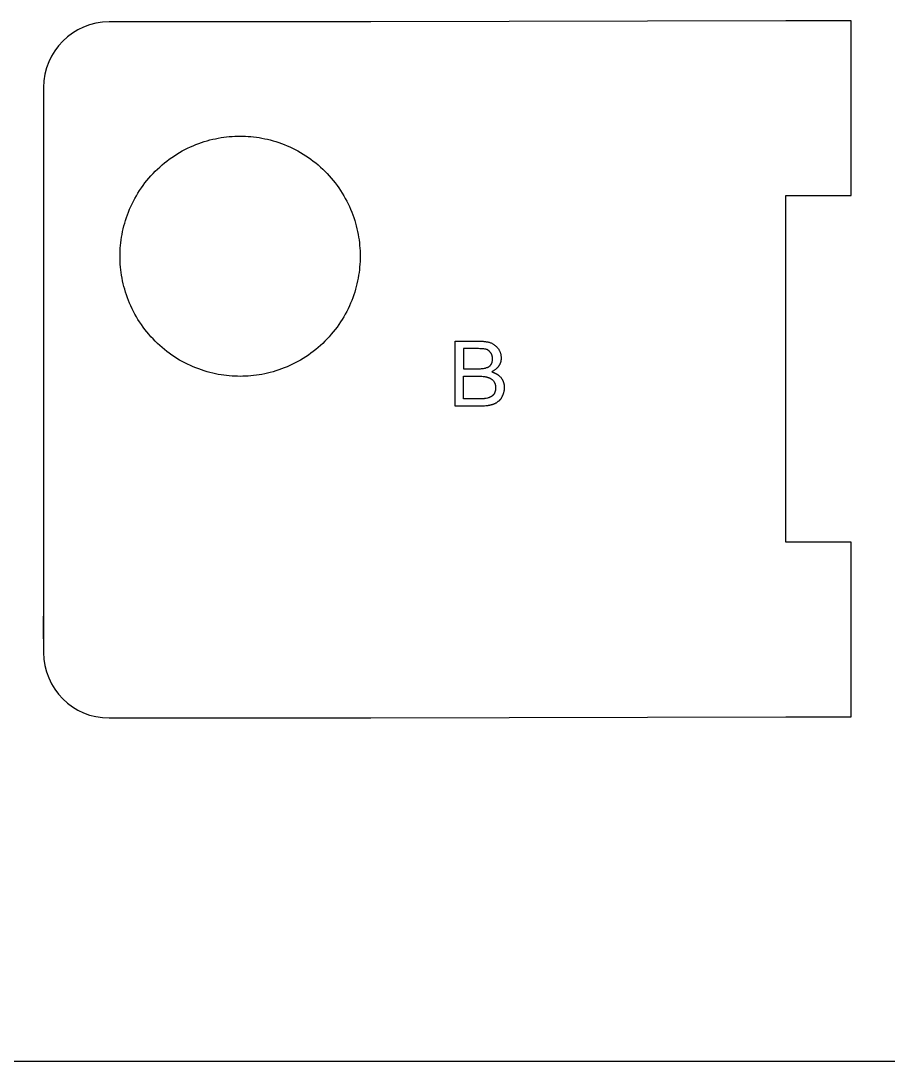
# Model space of a CAD drawing. Extents: x -681 to -116, y -32 to 76.
# Drawn here: x -579.45 to -539.71, y -31.62 to 16.02 of the extents above; entities that cross this region are included whole.
import ezdxf

# ---------------------------------------------------------------- set-up
doc = ezdxf.new("R2010")
doc.units = 0
doc.layers.add('DEFAULT', color=7, linetype='CONTINUOUS')

msp = doc.modelspace()

# ---------------------------------------------------------------- linework, layer by layer
at = {"layer": 'DEFAULT'}
for p, q in [((-563.406, 15.968), (-575.404, 15.968)), ((-544.404, 16.019), (-563.406, 15.968)), ((-541.404, 16.019), (-544.404, 16.019)), ((-541.404, 8.019), (-541.404, 16.019)), ((-578.404, 12.968), (-578.404, -12.278)), ((-571.173, 10.447), (-571.045, 10.489)), ((-571.045, 10.489), (-570.917, 10.527)), ((-570.917, 10.527), (-570.789, 10.562)), ((-570.789, 10.562), (-570.66, 10.594)), ((-570.66, 10.594), (-570.532, 10.622)), ((-570.532, 10.622), (-570.404, 10.648)), ((-570.404, 10.648), (-570.277, 10.67)), ((-570.277, 10.67), (-570.15, 10.689)), ((-570.15, 10.689), (-570.024, 10.704)), ((-570.024, 10.704), (-569.898, 10.717)), ((-569.898, 10.717), (-569.773, 10.727)), ((-569.773, 10.727), (-569.649, 10.734)), ((-569.649, 10.734), (-569.526, 10.738)), ((-569.526, 10.738), (-569.404, 10.74)), ((-569.404, 10.74), (-569.282, 10.738)), ((-569.282, 10.738), (-569.158, 10.734)), ((-569.158, 10.734), (-569.034, 10.727)), ((-569.034, 10.727), (-568.909, 10.717)), ((-568.909, 10.717), (-568.784, 10.704)), ((-568.784, 10.704), (-568.657, 10.689)), ((-568.657, 10.689), (-568.53, 10.67)), ((-568.53, 10.67), (-568.403, 10.648)), ((-568.403, 10.648), (-568.275, 10.622)), ((-568.275, 10.622), (-568.147, 10.594)), ((-568.147, 10.594), (-568.019, 10.562)), ((-568.019, 10.562), (-567.89, 10.527)), ((-567.89, 10.527), (-567.762, 10.489)), ((-567.762, 10.489), (-567.634, 10.447)), ((-572.174, 9.991), (-572.053, 10.06)), ((-572.053, 10.06), (-571.93, 10.125)), ((-571.93, 10.125), (-571.806, 10.187)), ((-571.806, 10.187), (-571.681, 10.246)), ((-571.681, 10.246), (-571.555, 10.301)), ((-571.555, 10.301), (-571.428, 10.353)), ((-571.428, 10.353), (-571.301, 10.402)), ((-571.301, 10.402), (-571.173, 10.447)), ((-567.634, 10.447), (-567.506, 10.402)), ((-567.506, 10.402), (-567.379, 10.353)), ((-567.379, 10.353), (-567.252, 10.301)), ((-567.252, 10.301), (-567.127, 10.246)), ((-567.127, 10.246), (-567.002, 10.187)), ((-567.002, 10.187), (-566.877, 10.125)), ((-566.877, 10.125), (-566.755, 10.06)), ((-566.755, 10.06), (-566.633, 9.991)), ((-572.87, 9.509), (-572.759, 9.597)), ((-572.759, 9.597), (-572.646, 9.682)), ((-572.646, 9.682), (-572.53, 9.764)), ((-572.53, 9.764), (-572.413, 9.843)), ((-572.413, 9.843), (-572.295, 9.918)), ((-572.295, 9.918), (-572.174, 9.991)), ((-566.633, 9.991), (-566.513, 9.918)), ((-566.513, 9.918), (-566.394, 9.843)), ((-566.394, 9.843), (-566.277, 9.764)), ((-566.277, 9.764), (-566.162, 9.682)), ((-566.162, 9.682), (-566.048, 9.597)), ((-566.048, 9.597), (-565.937, 9.509)), ((-573.392, 9.027), (-573.293, 9.129)), ((-573.293, 9.129), (-573.191, 9.228)), ((-573.191, 9.228), (-573.086, 9.325)), ((-573.086, 9.325), (-572.979, 9.419)), ((-572.979, 9.419), (-572.87, 9.509)), ((-565.937, 9.509), (-565.828, 9.419)), ((-565.828, 9.419), (-565.721, 9.325)), ((-565.721, 9.325), (-565.616, 9.228)), ((-565.616, 9.228), (-565.514, 9.129)), ((-565.514, 9.129), (-565.415, 9.027)), ((-573.847, 8.482), (-573.762, 8.595)), ((-573.762, 8.595), (-573.674, 8.706)), ((-573.674, 8.706), (-573.583, 8.815)), ((-573.583, 8.815), (-573.489, 8.922)), ((-573.489, 8.922), (-573.392, 9.027)), ((-565.415, 9.027), (-565.318, 8.922)), ((-565.318, 8.922), (-565.225, 8.815)), ((-565.225, 8.815), (-565.134, 8.706)), ((-565.134, 8.706), (-565.046, 8.595)), ((-565.046, 8.595), (-564.961, 8.482)), ((-574.155, 8.01), (-574.083, 8.13)), ((-574.083, 8.13), (-574.007, 8.249)), ((-574.007, 8.249), (-573.928, 8.366)), ((-573.928, 8.366), (-573.847, 8.482)), ((-564.961, 8.482), (-564.879, 8.366)), ((-564.879, 8.366), (-564.8, 8.249)), ((-564.8, 8.249), (-564.725, 8.13)), ((-564.725, 8.13), (-564.652, 8.01)), ((-574.41, 7.517), (-574.351, 7.642)), ((-574.351, 7.642), (-574.289, 7.766)), ((-574.289, 7.766), (-574.224, 7.889)), ((-574.224, 7.889), (-574.155, 8.01)), ((-564.652, 8.01), (-564.584, 7.889)), ((-564.584, 7.889), (-564.518, 7.766)), ((-564.518, 7.766), (-564.456, 7.642)), ((-564.456, 7.642), (-564.397, 7.517)), ((-544.404, -7.85), (-544.404, 8.019)), ((-544.404, 8.019), (-541.404, 8.019)), ((-574.566, 7.137), (-574.517, 7.264)), ((-574.517, 7.264), (-574.465, 7.391)), ((-574.465, 7.391), (-574.41, 7.517)), ((-564.397, 7.517), (-564.342, 7.391)), ((-564.342, 7.391), (-564.29, 7.264)), ((-564.29, 7.264), (-564.241, 7.137)), ((-574.726, 6.625), (-574.691, 6.753)), ((-574.691, 6.753), (-574.653, 6.881)), ((-574.653, 6.881), (-574.611, 7.009)), ((-574.611, 7.009), (-574.566, 7.137)), ((-564.241, 7.137), (-564.196, 7.009)), ((-564.196, 7.009), (-564.154, 6.881)), ((-564.154, 6.881), (-564.116, 6.753)), ((-564.116, 6.753), (-564.081, 6.625)), ((-574.834, 6.113), (-574.812, 6.24)), ((-574.812, 6.24), (-574.787, 6.368)), ((-574.787, 6.368), (-574.758, 6.496)), ((-574.758, 6.496), (-574.726, 6.625)), ((-564.081, 6.625), (-564.049, 6.496)), ((-564.049, 6.496), (-564.021, 6.368)), ((-564.021, 6.368), (-563.995, 6.24)), ((-563.995, 6.24), (-563.973, 6.113)), ((-574.891, 5.609), (-574.881, 5.734)), ((-574.881, 5.734), (-574.869, 5.859)), ((-574.869, 5.859), (-574.853, 5.986)), ((-574.853, 5.986), (-574.834, 6.113)), ((-563.973, 6.113), (-563.954, 5.986)), ((-563.954, 5.986), (-563.939, 5.859)), ((-563.939, 5.859), (-563.926, 5.734)), ((-563.926, 5.734), (-563.916, 5.609)), ((-574.904, 5.24), (-574.902, 5.362)), ((-574.902, 5.362), (-574.898, 5.485)), ((-574.898, 5.485), (-574.891, 5.609)), ((-563.916, 5.609), (-563.909, 5.485)), ((-563.909, 5.485), (-563.905, 5.362)), ((-563.905, 5.362), (-563.904, 5.24)), ((-574.902, 5.117), (-574.904, 5.24)), ((-574.898, 4.994), (-574.902, 5.117)), ((-574.891, 4.87), (-574.898, 4.994)), ((-574.881, 4.745), (-574.891, 4.87)), ((-563.916, 4.87), (-563.926, 4.745)), ((-563.909, 4.994), (-563.916, 4.87)), ((-563.905, 5.117), (-563.909, 4.994)), ((-563.904, 5.24), (-563.905, 5.117)), ((-574.869, 4.62), (-574.881, 4.745)), ((-574.853, 4.493), (-574.869, 4.62)), ((-574.834, 4.366), (-574.853, 4.493)), ((-574.812, 4.239), (-574.834, 4.366)), ((-563.973, 4.366), (-563.995, 4.239)), ((-563.954, 4.493), (-563.973, 4.366)), ((-563.939, 4.62), (-563.954, 4.493)), ((-563.926, 4.745), (-563.939, 4.62)), ((-574.787, 4.111), (-574.812, 4.239)), ((-574.758, 3.983), (-574.787, 4.111)), ((-574.726, 3.854), (-574.758, 3.983)), ((-574.691, 3.726), (-574.726, 3.854)), ((-564.081, 3.854), (-564.116, 3.726)), ((-564.049, 3.983), (-564.081, 3.854)), ((-564.021, 4.111), (-564.049, 3.983)), ((-563.995, 4.239), (-564.021, 4.111)), ((-574.653, 3.598), (-574.691, 3.726)), ((-574.611, 3.47), (-574.653, 3.598)), ((-574.566, 3.342), (-574.611, 3.47)), ((-574.517, 3.215), (-574.566, 3.342)), ((-564.241, 3.342), (-564.29, 3.215)), ((-564.196, 3.47), (-564.241, 3.342)), ((-564.154, 3.598), (-564.196, 3.47)), ((-564.116, 3.726), (-564.154, 3.598)), ((-574.465, 3.088), (-574.517, 3.215)), ((-574.41, 2.963), (-574.465, 3.088)), ((-574.351, 2.837), (-574.41, 2.963)), ((-564.397, 2.963), (-564.456, 2.837)), ((-564.342, 3.088), (-564.397, 2.963)), ((-564.29, 3.215), (-564.342, 3.088)), ((-574.289, 2.713), (-574.351, 2.837)), ((-574.224, 2.591), (-574.289, 2.713)), ((-574.155, 2.469), (-574.224, 2.591)), ((-574.083, 2.349), (-574.155, 2.469)), ((-564.652, 2.469), (-564.725, 2.349)), ((-564.584, 2.591), (-564.652, 2.469)), ((-564.518, 2.713), (-564.584, 2.591)), ((-564.456, 2.837), (-564.518, 2.713)), ((-574.007, 2.23), (-574.083, 2.349)), ((-573.928, 2.113), (-574.007, 2.23)), ((-573.847, 1.998), (-573.928, 2.113)), ((-573.762, 1.884), (-573.847, 1.998)), ((-564.961, 1.998), (-565.046, 1.884)), ((-564.879, 2.113), (-564.961, 1.998)), ((-564.8, 2.23), (-564.879, 2.113)), ((-564.725, 2.349), (-564.8, 2.23)), ((-573.674, 1.773), (-573.762, 1.884)), ((-573.583, 1.664), (-573.674, 1.773)), ((-573.489, 1.557), (-573.583, 1.664)), ((-573.392, 1.452), (-573.489, 1.557)), ((-573.293, 1.35), (-573.392, 1.452)), ((-565.415, 1.452), (-565.514, 1.35)), ((-565.318, 1.557), (-565.415, 1.452)), ((-565.225, 1.664), (-565.318, 1.557)), ((-565.134, 1.773), (-565.225, 1.664)), ((-565.046, 1.884), (-565.134, 1.773)), ((-573.191, 1.251), (-573.293, 1.35)), ((-573.086, 1.154), (-573.191, 1.251)), ((-572.979, 1.061), (-573.086, 1.154)), ((-572.87, 0.97), (-572.979, 1.061)), ((-572.759, 0.882), (-572.87, 0.97)), ((-565.937, 0.97), (-566.048, 0.882)), ((-565.828, 1.061), (-565.937, 0.97)), ((-565.721, 1.154), (-565.828, 1.061)), ((-565.616, 1.251), (-565.721, 1.154)), ((-565.514, 1.35), (-565.616, 1.251)), ((-572.646, 0.797), (-572.759, 0.882)), ((-572.53, 0.715), (-572.646, 0.797)), ((-572.413, 0.636), (-572.53, 0.715)), ((-572.295, 0.561), (-572.413, 0.636)), ((-572.174, 0.488), (-572.295, 0.561)), ((-572.053, 0.42), (-572.174, 0.488)), ((-566.633, 0.488), (-566.755, 0.42)), ((-566.513, 0.561), (-566.633, 0.488)), ((-566.394, 0.636), (-566.513, 0.561)), ((-566.277, 0.715), (-566.394, 0.636)), ((-566.162, 0.797), (-566.277, 0.715)), ((-566.048, 0.882), (-566.162, 0.797)), ((-571.93, 0.354), (-572.053, 0.42)), ((-571.806, 0.292), (-571.93, 0.354)), ((-571.681, 0.233), (-571.806, 0.292)), ((-571.555, 0.178), (-571.681, 0.233)), ((-571.428, 0.126), (-571.555, 0.178)), ((-571.301, 0.077), (-571.428, 0.126)), ((-571.173, 0.032), (-571.301, 0.077)), ((-571.045, -0.01), (-571.173, 0.032)), ((-567.634, 0.032), (-567.762, -0.01)), ((-567.506, 0.077), (-567.634, 0.032)), ((-567.379, 0.126), (-567.506, 0.077)), ((-567.252, 0.178), (-567.379, 0.126)), ((-567.127, 0.233), (-567.252, 0.178)), ((-567.002, 0.292), (-567.127, 0.233)), ((-566.877, 0.354), (-567.002, 0.292)), ((-566.755, 0.42), (-566.877, 0.354)), ((-570.917, -0.048), (-571.045, -0.01)), ((-570.789, -0.083), (-570.917, -0.048)), ((-570.66, -0.115), (-570.789, -0.083)), ((-570.532, -0.143), (-570.66, -0.115)), ((-570.404, -0.169), (-570.532, -0.143)), ((-570.277, -0.191), (-570.404, -0.169)), ((-570.15, -0.21), (-570.277, -0.191)), ((-570.024, -0.225), (-570.15, -0.21)), ((-569.898, -0.238), (-570.024, -0.225)), ((-569.773, -0.248), (-569.898, -0.238)), ((-569.649, -0.255), (-569.773, -0.248)), ((-569.526, -0.259), (-569.649, -0.255)), ((-569.404, -0.26), (-569.526, -0.259)), ((-569.282, -0.259), (-569.404, -0.26)), ((-569.158, -0.255), (-569.282, -0.259)), ((-569.034, -0.248), (-569.158, -0.255)), ((-568.909, -0.238), (-569.034, -0.248)), ((-568.784, -0.225), (-568.909, -0.238)), ((-568.657, -0.21), (-568.784, -0.225)), ((-568.53, -0.191), (-568.657, -0.21)), ((-568.403, -0.169), (-568.53, -0.191)), ((-568.275, -0.143), (-568.403, -0.169)), ((-568.147, -0.115), (-568.275, -0.143)), ((-568.019, -0.083), (-568.147, -0.115)), ((-567.89, -0.048), (-568.019, -0.083)), ((-567.762, -0.01), (-567.89, -0.048)), ((-541.404, -7.85), (-544.404, -7.85)), ((-541.404, -15.85), (-541.404, -7.85)), ((-578.404, -12.278), (-578.404, -11.238)), ((-578.404, -11.238), (-578.404, -12.901)), ((-575.404, -15.901), (-563.406, -15.901)), ((-563.406, -15.901), (-544.404, -15.85)), ((-544.404, -15.85), (-541.404, -15.85)), ((-681.133, -31.616), (-116.133, -31.616))]:
    msp.add_line(p, q, dxfattribs=at)
at = {"layer": 'DEFAULT', "color": 3}
for p, q in [((-559.557, 1.353), (-558.437, 1.353)), ((-559.557, -1.629), (-559.557, 1.353)), ((-558.563, 1.01), (-559.16, 1.01)), ((-559.16, 1.01), (-559.16, 0.088)), ((-558.485, 1.009), (-558.563, 1.01)), ((-558.414, 1.007), (-558.485, 1.009)), ((-558.437, 1.353), (-558.393, 1.353)), ((-558.349, 1.003), (-558.414, 1.007)), ((-558.393, 1.353), (-558.351, 1.351)), ((-558.351, 1.351), (-558.31, 1.349)), ((-558.29, 0.998), (-558.349, 1.003)), ((-558.31, 1.349), (-558.271, 1.347)), ((-558.237, 0.993), (-558.29, 0.998)), ((-558.271, 1.347), (-558.232, 1.343)), ((-558.19, 0.987), (-558.237, 0.993)), ((-558.232, 1.343), (-558.194, 1.339)), ((-558.194, 1.339), (-558.158, 1.334)), ((-558.148, 0.98), (-558.19, 0.987)), ((-558.158, 1.334), (-558.123, 1.328)), ((-558.112, 0.974), (-558.148, 0.98)), ((-558.123, 1.328), (-558.089, 1.322)), ((-558.103, 0.97), (-558.112, 0.974)), ((-558.095, 0.967), (-558.103, 0.97)), ((-558.087, 0.963), (-558.095, 0.967)), ((-558.089, 1.322), (-558.055, 1.315)), ((-558.079, 0.959), (-558.087, 0.963)), ((-558.072, 0.955), (-558.079, 0.959)), ((-558.064, 0.951), (-558.072, 0.955)), ((-558.055, 1.315), (-558.023, 1.308)), ((-558.023, 1.308), (-557.992, 1.3)), ((-557.992, 1.3), (-557.962, 1.291)), ((-557.962, 1.291), (-557.933, 1.282)), ((-557.933, 1.282), (-557.904, 1.273)), ((-557.904, 1.273), (-557.877, 1.263)), ((-557.877, 1.263), (-557.853, 1.249)), ((-557.853, 1.249), (-557.83, 1.235)), ((-557.83, 1.235), (-557.807, 1.22)), ((-557.807, 1.22), (-557.785, 1.205)), ((-557.785, 1.205), (-557.763, 1.189)), ((-557.763, 1.189), (-557.742, 1.173)), ((-557.742, 1.173), (-557.721, 1.156)), ((-557.721, 1.156), (-557.7, 1.139)), ((-557.7, 1.139), (-557.68, 1.12)), ((-557.68, 1.12), (-557.661, 1.102)), ((-557.661, 1.102), (-557.641, 1.082)), ((-557.641, 1.082), (-557.623, 1.062)), ((-557.623, 1.062), (-557.604, 1.041)), ((-557.604, 1.041), (-557.586, 1.019)), ((-557.586, 1.019), (-557.568, 0.997)), ((-557.568, 0.997), (-557.551, 0.974)), ((-557.551, 0.974), (-557.538, 0.95)), ((-558.057, 0.947), (-558.064, 0.951)), ((-558.05, 0.943), (-558.057, 0.947)), ((-558.043, 0.939), (-558.05, 0.943)), ((-558.036, 0.934), (-558.043, 0.939)), ((-558.03, 0.93), (-558.036, 0.934)), ((-558.023, 0.925), (-558.03, 0.93)), ((-558.017, 0.921), (-558.023, 0.925)), ((-558.011, 0.916), (-558.017, 0.921)), ((-558.005, 0.911), (-558.011, 0.916)), ((-557.999, 0.906), (-558.005, 0.911)), ((-557.993, 0.901), (-557.999, 0.906)), ((-557.987, 0.895), (-557.993, 0.901)), ((-557.976, 0.885), (-557.987, 0.895)), ((-557.965, 0.873), (-557.976, 0.885)), ((-557.954, 0.862), (-557.965, 0.873)), ((-557.944, 0.85), (-557.954, 0.862)), ((-557.933, 0.837), (-557.944, 0.85)), ((-557.923, 0.824), (-557.933, 0.837)), ((-557.913, 0.811), (-557.923, 0.824)), ((-557.908, 0.804), (-557.913, 0.811)), ((-557.903, 0.797), (-557.908, 0.804)), ((-557.898, 0.79), (-557.903, 0.797)), ((-557.894, 0.783), (-557.898, 0.79)), ((-557.89, 0.776), (-557.894, 0.783)), ((-557.886, 0.768), (-557.89, 0.776)), ((-557.882, 0.761), (-557.886, 0.768)), ((-557.879, 0.753), (-557.882, 0.761)), ((-557.875, 0.746), (-557.879, 0.753)), ((-557.872, 0.738), (-557.875, 0.746)), ((-557.869, 0.73), (-557.872, 0.738)), ((-557.866, 0.722), (-557.869, 0.73)), ((-557.863, 0.714), (-557.866, 0.722)), ((-557.861, 0.706), (-557.863, 0.714)), ((-557.859, 0.697), (-557.861, 0.706)), ((-557.856, 0.689), (-557.859, 0.697)), ((-557.854, 0.68), (-557.856, 0.689)), ((-557.852, 0.672), (-557.854, 0.68)), ((-557.851, 0.663), (-557.852, 0.672)), ((-557.849, 0.654), (-557.851, 0.663)), ((-557.846, 0.636), (-557.849, 0.654)), ((-557.844, 0.618), (-557.846, 0.636)), ((-557.843, 0.599), (-557.844, 0.618)), ((-557.844, 0.462), (-557.843, 0.481)), ((-557.841, 0.58), (-557.843, 0.599)), ((-557.843, 0.481), (-557.841, 0.5)), ((-557.841, 0.56), (-557.841, 0.58)), ((-557.841, 0.54), (-557.841, 0.56)), ((-557.841, 0.52), (-557.841, 0.54)), ((-557.841, 0.5), (-557.841, 0.52)), ((-557.538, 0.95), (-557.526, 0.926)), ((-557.526, 0.926), (-557.514, 0.902)), ((-557.514, 0.902), (-557.504, 0.878)), ((-557.504, 0.878), (-557.494, 0.854)), ((-557.494, 0.854), (-557.485, 0.83)), ((-557.485, 0.83), (-557.477, 0.806)), ((-557.477, 0.806), (-557.47, 0.782)), ((-557.47, 0.782), (-557.464, 0.757)), ((-557.464, 0.757), (-557.458, 0.732)), ((-557.458, 0.732), (-557.454, 0.707)), ((-557.454, 0.707), (-557.45, 0.681)), ((-557.45, 0.481), (-557.451, 0.47)), ((-557.45, 0.681), (-557.447, 0.656)), ((-557.448, 0.493), (-557.45, 0.481)), ((-557.447, 0.505), (-557.448, 0.493)), ((-557.447, 0.656), (-557.445, 0.629)), ((-557.446, 0.517), (-557.447, 0.505)), ((-557.445, 0.529), (-557.446, 0.517)), ((-557.445, 0.629), (-557.443, 0.603)), ((-557.444, 0.54), (-557.445, 0.529)), ((-557.443, 0.552), (-557.444, 0.54)), ((-557.443, 0.603), (-557.443, 0.576)), ((-557.443, 0.576), (-557.443, 0.564)), ((-557.443, 0.564), (-557.443, 0.552)), ((-559.16, 0.088), (-558.509, 0.088)), ((-558.509, 0.088), (-558.45, 0.089)), ((-558.45, 0.089), (-558.394, 0.091)), ((-558.394, 0.091), (-558.342, 0.095)), ((-558.342, 0.095), (-558.295, 0.099)), ((-558.295, 0.099), (-558.251, 0.105)), ((-558.251, 0.105), (-558.212, 0.111)), ((-558.212, 0.111), (-558.177, 0.117)), ((-558.177, 0.117), (-558.162, 0.121)), ((-558.162, 0.121), (-558.148, 0.124)), ((-558.148, 0.124), (-558.109, 0.138)), ((-558.109, 0.138), (-558.09, 0.145)), ((-558.09, 0.145), (-558.073, 0.152)), ((-558.073, 0.152), (-558.056, 0.159)), ((-558.056, 0.159), (-558.04, 0.167)), ((-558.04, 0.167), (-558.032, 0.171)), ((-558.032, 0.171), (-558.025, 0.175)), ((-558.025, 0.175), (-558.017, 0.179)), ((-558.017, 0.179), (-558.01, 0.183)), ((-558.01, 0.183), (-558.003, 0.187)), ((-558.003, 0.187), (-557.996, 0.192)), ((-557.996, 0.192), (-557.989, 0.196)), ((-557.989, 0.196), (-557.982, 0.201)), ((-557.982, 0.201), (-557.976, 0.206)), ((-557.976, 0.206), (-557.969, 0.21)), ((-557.969, 0.21), (-557.963, 0.216)), ((-557.963, 0.216), (-557.957, 0.221)), ((-557.957, 0.221), (-557.951, 0.226)), ((-557.951, 0.226), (-557.945, 0.232)), ((-557.945, 0.232), (-557.94, 0.237)), ((-557.94, 0.237), (-557.934, 0.243)), ((-557.934, 0.243), (-557.929, 0.249)), ((-557.929, 0.249), (-557.923, 0.256)), ((-557.923, 0.256), (-557.918, 0.262)), ((-557.918, 0.262), (-557.913, 0.269)), ((-557.913, 0.269), (-557.908, 0.276)), ((-557.908, 0.276), (-557.903, 0.283)), ((-557.903, 0.283), (-557.898, 0.29)), ((-557.898, 0.29), (-557.894, 0.297)), ((-557.894, 0.297), (-557.89, 0.304)), ((-557.89, 0.304), (-557.886, 0.311)), ((-557.886, 0.311), (-557.882, 0.319)), ((-557.882, 0.319), (-557.879, 0.326)), ((-557.879, 0.326), (-557.875, 0.334)), ((-557.875, 0.334), (-557.872, 0.342)), ((-557.872, 0.342), (-557.869, 0.35)), ((-557.869, 0.35), (-557.866, 0.358)), ((-557.866, 0.358), (-557.863, 0.366)), ((-557.863, 0.366), (-557.861, 0.374)), ((-557.861, 0.374), (-557.859, 0.382)), ((-557.859, 0.382), (-557.856, 0.391)), ((-557.856, 0.391), (-557.854, 0.399)), ((-557.854, 0.399), (-557.852, 0.408)), ((-557.852, 0.408), (-557.851, 0.417)), ((-557.851, 0.417), (-557.849, 0.425)), ((-557.849, 0.425), (-557.846, 0.443)), ((-557.846, 0.443), (-557.844, 0.462)), ((-557.775, 0.001), (-557.799, -0.014)), ((-557.752, 0.017), (-557.775, 0.001)), ((-557.729, 0.032), (-557.752, 0.017)), ((-557.708, 0.049), (-557.729, 0.032)), ((-557.687, 0.065), (-557.708, 0.049)), ((-557.667, 0.083), (-557.687, 0.065)), ((-557.648, 0.1), (-557.667, 0.083)), ((-557.639, 0.109), (-557.648, 0.1)), ((-557.63, 0.118), (-557.639, 0.109)), ((-557.621, 0.127), (-557.63, 0.118)), ((-557.612, 0.137), (-557.621, 0.127)), ((-557.604, 0.146), (-557.612, 0.137)), ((-557.596, 0.155), (-557.604, 0.146)), ((-557.588, 0.165), (-557.596, 0.155)), ((-557.58, 0.175), (-557.588, 0.165)), ((-557.573, 0.185), (-557.58, 0.175)), ((-557.565, 0.194), (-557.573, 0.185)), ((-557.558, 0.204), (-557.565, 0.194)), ((-557.551, 0.215), (-557.558, 0.204)), ((-557.545, 0.225), (-557.551, 0.215)), ((-557.538, 0.235), (-557.545, 0.225)), ((-557.532, 0.246), (-557.538, 0.235)), ((-557.526, 0.256), (-557.532, 0.246)), ((-557.52, 0.267), (-557.526, 0.256)), ((-557.514, 0.277), (-557.52, 0.267)), ((-557.509, 0.288), (-557.514, 0.277)), ((-557.504, 0.299), (-557.509, 0.288)), ((-557.499, 0.31), (-557.504, 0.299)), ((-557.494, 0.321), (-557.499, 0.31)), ((-557.49, 0.332), (-557.494, 0.321)), ((-557.485, 0.343), (-557.49, 0.332)), ((-557.481, 0.354), (-557.485, 0.343)), ((-557.477, 0.366), (-557.481, 0.354)), ((-557.474, 0.377), (-557.477, 0.366)), ((-557.47, 0.389), (-557.474, 0.377)), ((-557.467, 0.4), (-557.47, 0.389)), ((-557.464, 0.411), (-557.467, 0.4)), ((-557.461, 0.423), (-557.464, 0.411)), ((-557.458, 0.435), (-557.461, 0.423)), ((-557.456, 0.446), (-557.458, 0.435)), ((-557.454, 0.458), (-557.456, 0.446)), ((-557.451, 0.47), (-557.454, 0.458)), ((-559.16, -1.285), (-559.16, -0.255)), ((-559.16, -0.255), (-558.473, -0.255)), ((-558.473, -0.255), (-558.401, -0.256)), ((-558.401, -0.256), (-558.334, -0.259)), ((-558.334, -0.259), (-558.272, -0.263)), ((-558.272, -0.263), (-558.243, -0.266)), ((-558.243, -0.266), (-558.216, -0.269)), ((-558.216, -0.269), (-558.189, -0.272)), ((-558.189, -0.272), (-558.164, -0.277)), ((-558.164, -0.277), (-558.14, -0.281)), ((-558.14, -0.281), (-558.117, -0.286)), ((-558.117, -0.286), (-558.096, -0.291)), ((-558.096, -0.291), (-558.086, -0.294)), ((-558.086, -0.294), (-558.076, -0.297)), ((-558.076, -0.297), (-558.066, -0.3)), ((-558.066, -0.3), (-558.057, -0.303)), ((-558.057, -0.303), (-558.048, -0.306)), ((-558.048, -0.306), (-558.039, -0.31)), ((-558.039, -0.31), (-558.019, -0.317)), ((-558.019, -0.317), (-558, -0.324)), ((-558, -0.324), (-557.982, -0.332)), ((-557.982, -0.332), (-557.964, -0.34)), ((-557.964, -0.34), (-557.947, -0.349)), ((-557.947, -0.349), (-557.931, -0.358)), ((-557.931, -0.358), (-557.915, -0.367)), ((-557.915, -0.367), (-557.899, -0.377)), ((-557.899, -0.377), (-557.884, -0.388)), ((-557.884, -0.388), (-557.87, -0.398)), ((-557.85, -0.043), (-557.877, -0.057)), ((-557.877, -0.057), (-557.84, -0.067)), ((-557.87, -0.398), (-557.855, -0.41)), ((-557.855, -0.41), (-557.841, -0.421)), ((-557.824, -0.029), (-557.85, -0.043)), ((-557.841, -0.421), (-557.827, -0.433)), ((-557.84, -0.067), (-557.823, -0.073)), ((-557.827, -0.433), (-557.813, -0.446)), ((-557.799, -0.014), (-557.824, -0.029)), ((-557.823, -0.073), (-557.805, -0.079)), ((-557.813, -0.446), (-557.8, -0.459)), ((-557.805, -0.079), (-557.789, -0.085)), ((-557.8, -0.459), (-557.786, -0.472)), ((-557.789, -0.085), (-557.772, -0.091)), ((-557.786, -0.472), (-557.776, -0.489)), ((-557.772, -0.091), (-557.756, -0.097)), ((-557.756, -0.097), (-557.74, -0.104)), ((-557.74, -0.104), (-557.725, -0.111)), ((-557.725, -0.111), (-557.71, -0.118)), ((-557.71, -0.118), (-557.695, -0.125)), ((-557.695, -0.125), (-557.681, -0.133)), ((-557.681, -0.133), (-557.667, -0.141)), ((-557.667, -0.141), (-557.653, -0.148)), ((-557.653, -0.148), (-557.639, -0.157)), ((-557.639, -0.157), (-557.626, -0.165)), ((-557.626, -0.165), (-557.613, -0.174)), ((-557.613, -0.174), (-557.6, -0.182)), ((-557.6, -0.182), (-557.588, -0.191)), ((-557.588, -0.191), (-557.575, -0.201)), ((-557.575, -0.201), (-557.563, -0.21)), ((-557.563, -0.21), (-557.552, -0.22)), ((-557.552, -0.22), (-557.54, -0.229)), ((-557.54, -0.229), (-557.528, -0.24)), ((-557.528, -0.24), (-557.517, -0.25)), ((-557.517, -0.25), (-557.506, -0.26)), ((-557.506, -0.26), (-557.485, -0.282)), ((-557.485, -0.282), (-557.463, -0.304)), ((-557.463, -0.304), (-557.443, -0.328)), ((-557.443, -0.328), (-557.426, -0.352)), ((-557.426, -0.352), (-557.411, -0.376)), ((-557.411, -0.376), (-557.403, -0.388)), ((-557.403, -0.388), (-557.396, -0.401)), ((-557.396, -0.401), (-557.389, -0.413)), ((-557.389, -0.413), (-557.382, -0.426)), ((-557.382, -0.426), (-557.376, -0.439)), ((-557.376, -0.439), (-557.369, -0.452)), ((-557.369, -0.452), (-557.363, -0.465)), ((-557.363, -0.465), (-557.357, -0.479)), ((-557.776, -0.489), (-557.767, -0.506)), ((-557.767, -0.506), (-557.758, -0.523)), ((-557.758, -0.523), (-557.749, -0.541)), ((-557.749, -0.541), (-557.741, -0.558)), ((-557.741, -0.558), (-557.734, -0.576)), ((-557.734, -0.576), (-557.73, -0.585)), ((-557.73, -0.585), (-557.727, -0.594)), ((-557.727, -0.594), (-557.724, -0.603)), ((-557.724, -0.603), (-557.721, -0.612)), ((-557.717, -0.944), (-557.722, -0.96)), ((-557.721, -0.612), (-557.718, -0.622)), ((-557.718, -0.622), (-557.715, -0.631)), ((-557.713, -0.929), (-557.717, -0.944)), ((-557.715, -0.631), (-557.713, -0.641)), ((-557.713, -0.641), (-557.71, -0.65)), ((-557.709, -0.913), (-557.713, -0.929)), ((-557.71, -0.65), (-557.708, -0.66)), ((-557.706, -0.897), (-557.709, -0.913)), ((-557.708, -0.66), (-557.706, -0.67)), ((-557.706, -0.67), (-557.704, -0.68)), ((-557.704, -0.88), (-557.706, -0.897)), ((-557.704, -0.68), (-557.702, -0.691)), ((-557.701, -0.864), (-557.704, -0.88)), ((-557.702, -0.691), (-557.701, -0.701)), ((-557.701, -0.701), (-557.7, -0.712)), ((-557.699, -0.847), (-557.701, -0.864)), ((-557.7, -0.712), (-557.699, -0.723)), ((-557.699, -0.723), (-557.698, -0.734)), ((-557.698, -0.83), (-557.699, -0.847)), ((-557.698, -0.734), (-557.697, -0.745)), ((-557.697, -0.813), (-557.698, -0.83)), ((-557.697, -0.745), (-557.696, -0.756)), ((-557.696, -0.796), (-557.697, -0.813)), ((-557.696, -0.756), (-557.696, -0.768)), ((-557.696, -0.768), (-557.696, -0.779)), ((-557.696, -0.779), (-557.696, -0.796)), ((-557.357, -0.479), (-557.352, -0.492)), ((-557.352, -0.492), (-557.347, -0.506)), ((-557.347, -0.506), (-557.342, -0.519)), ((-557.342, -0.519), (-557.337, -0.533)), ((-557.337, -0.533), (-557.332, -0.547)), ((-557.332, -0.547), (-557.328, -0.561)), ((-557.328, -0.561), (-557.324, -0.576)), ((-557.324, -0.576), (-557.32, -0.59)), ((-557.318, -0.951), (-557.323, -0.976)), ((-557.32, -0.59), (-557.317, -0.605)), ((-557.313, -0.927), (-557.318, -0.951)), ((-557.317, -0.605), (-557.314, -0.62)), ((-557.314, -0.62), (-557.311, -0.635)), ((-557.308, -0.902), (-557.313, -0.927)), ((-557.311, -0.635), (-557.308, -0.65)), ((-557.308, -0.65), (-557.306, -0.666)), ((-557.305, -0.877), (-557.308, -0.902)), ((-557.306, -0.666), (-557.304, -0.681)), ((-557.302, -0.852), (-557.305, -0.877)), ((-557.304, -0.681), (-557.302, -0.697)), ((-557.302, -0.697), (-557.301, -0.713)), ((-557.3, -0.828), (-557.302, -0.852)), ((-557.301, -0.713), (-557.3, -0.73)), ((-557.3, -0.73), (-557.299, -0.746)), ((-557.299, -0.803), (-557.3, -0.828)), ((-557.299, -0.746), (-557.298, -0.763)), ((-557.298, -0.779), (-557.299, -0.803)), ((-557.298, -0.763), (-557.298, -0.779)), ((-558.401, -1.285), (-559.16, -1.285)), ((-558.313, -1.285), (-558.401, -1.285)), ((-558.274, -1.284), (-558.313, -1.285)), ((-558.238, -1.283), (-558.274, -1.284)), ((-558.222, -1.282), (-558.238, -1.283)), ((-558.206, -1.281), (-558.222, -1.282)), ((-558.191, -1.28), (-558.206, -1.281)), ((-558.177, -1.278), (-558.191, -1.28)), ((-558.164, -1.276), (-558.177, -1.278)), ((-558.158, -1.275), (-558.164, -1.276)), ((-558.152, -1.273), (-558.158, -1.275)), ((-558.146, -1.272), (-558.152, -1.273)), ((-558.14, -1.271), (-558.146, -1.272)), ((-558.135, -1.269), (-558.14, -1.271)), ((-558.13, -1.267), (-558.135, -1.269)), ((-558.065, -1.254), (-558.13, -1.267)), ((-558.036, -1.246), (-558.065, -1.254)), ((-558.021, -1.242), (-558.036, -1.246)), ((-558.008, -1.238), (-558.021, -1.242)), ((-557.994, -1.234), (-558.008, -1.238)), ((-557.981, -1.229), (-557.994, -1.234)), ((-557.969, -1.224), (-557.981, -1.229)), ((-557.957, -1.219), (-557.969, -1.224)), ((-557.951, -1.216), (-557.957, -1.219)), ((-557.945, -1.214), (-557.951, -1.216)), ((-557.94, -1.211), (-557.945, -1.214)), ((-557.934, -1.208), (-557.94, -1.211)), ((-557.929, -1.205), (-557.934, -1.208)), ((-557.923, -1.202), (-557.929, -1.205)), ((-557.918, -1.198), (-557.923, -1.202)), ((-557.913, -1.195), (-557.918, -1.198)), ((-557.906, -1.192), (-557.913, -1.195)), ((-557.899, -1.188), (-557.906, -1.192)), ((-557.893, -1.184), (-557.899, -1.188)), ((-557.887, -1.181), (-557.893, -1.184)), ((-557.88, -1.177), (-557.887, -1.181)), ((-557.874, -1.173), (-557.88, -1.177)), ((-557.868, -1.169), (-557.874, -1.173)), ((-557.862, -1.165), (-557.868, -1.169)), ((-557.856, -1.16), (-557.862, -1.165)), ((-557.85, -1.156), (-557.856, -1.16)), ((-557.845, -1.151), (-557.85, -1.156)), ((-557.839, -1.147), (-557.845, -1.151)), ((-557.834, -1.142), (-557.839, -1.147)), ((-557.828, -1.137), (-557.834, -1.142)), ((-557.823, -1.132), (-557.828, -1.137)), ((-557.818, -1.127), (-557.823, -1.132)), ((-557.813, -1.122), (-557.818, -1.127)), ((-557.808, -1.117), (-557.813, -1.122)), ((-557.803, -1.112), (-557.808, -1.117)), ((-557.798, -1.106), (-557.803, -1.112)), ((-557.794, -1.101), (-557.798, -1.106)), ((-557.789, -1.095), (-557.794, -1.101)), ((-557.785, -1.089), (-557.789, -1.095)), ((-557.781, -1.083), (-557.785, -1.089)), ((-557.776, -1.077), (-557.781, -1.083)), ((-557.772, -1.071), (-557.776, -1.077)), ((-557.768, -1.065), (-557.772, -1.071)), ((-557.765, -1.059), (-557.768, -1.065)), ((-557.761, -1.052), (-557.765, -1.059)), ((-557.757, -1.046), (-557.761, -1.052)), ((-557.754, -1.039), (-557.757, -1.046)), ((-557.75, -1.032), (-557.754, -1.039)), ((-557.747, -1.026), (-557.75, -1.032)), ((-557.744, -1.019), (-557.747, -1.026)), ((-557.74, -1.012), (-557.744, -1.019)), ((-557.737, -1.005), (-557.74, -1.012)), ((-557.732, -0.99), (-557.737, -1.005)), ((-557.726, -0.975), (-557.732, -0.99)), ((-557.722, -0.96), (-557.726, -0.975)), ((-557.597, -1.425), (-557.606, -1.43)), ((-557.589, -1.419), (-557.597, -1.425)), ((-557.581, -1.414), (-557.589, -1.419)), ((-557.573, -1.408), (-557.581, -1.414)), ((-557.565, -1.402), (-557.573, -1.408)), ((-557.557, -1.396), (-557.565, -1.402)), ((-557.549, -1.389), (-557.557, -1.396)), ((-557.541, -1.383), (-557.549, -1.389)), ((-557.534, -1.376), (-557.541, -1.383)), ((-557.526, -1.369), (-557.534, -1.376)), ((-557.519, -1.361), (-557.526, -1.369)), ((-557.512, -1.354), (-557.519, -1.361)), ((-557.504, -1.346), (-557.512, -1.354)), ((-557.497, -1.338), (-557.504, -1.346)), ((-557.49, -1.33), (-557.497, -1.338)), ((-557.484, -1.322), (-557.49, -1.33)), ((-557.477, -1.313), (-557.484, -1.322)), ((-557.47, -1.304), (-557.477, -1.313)), ((-557.464, -1.295), (-557.47, -1.304)), ((-557.457, -1.286), (-557.464, -1.295)), ((-557.451, -1.277), (-557.457, -1.286)), ((-557.445, -1.267), (-557.451, -1.277)), ((-557.433, -1.247), (-557.445, -1.267)), ((-557.421, -1.226), (-557.433, -1.247)), ((-557.41, -1.205), (-557.421, -1.226)), ((-557.399, -1.182), (-557.41, -1.205)), ((-557.389, -1.159), (-557.399, -1.182)), ((-557.379, -1.138), (-557.389, -1.159)), ((-557.369, -1.117), (-557.379, -1.138)), ((-557.36, -1.094), (-557.369, -1.117)), ((-557.352, -1.072), (-557.36, -1.094)), ((-557.344, -1.048), (-557.352, -1.072)), ((-557.336, -1.025), (-557.344, -1.048)), ((-557.329, -1), (-557.336, -1.025)), ((-557.323, -0.976), (-557.329, -1)), ((-558.419, -1.629), (-559.557, -1.629)), ((-558.346, -1.628), (-558.419, -1.629)), ((-558.276, -1.625), (-558.346, -1.628)), ((-558.21, -1.621), (-558.276, -1.625)), ((-558.148, -1.615), (-558.21, -1.621)), ((-558.118, -1.612), (-558.148, -1.615)), ((-558.088, -1.608), (-558.118, -1.612)), ((-558.06, -1.603), (-558.088, -1.608)), ((-558.033, -1.598), (-558.06, -1.603)), ((-558.006, -1.593), (-558.033, -1.598)), ((-557.98, -1.587), (-558.006, -1.593)), ((-557.955, -1.581), (-557.98, -1.587)), ((-557.931, -1.575), (-557.955, -1.581)), ((-557.919, -1.573), (-557.931, -1.575)), ((-557.907, -1.571), (-557.919, -1.573)), ((-557.896, -1.569), (-557.907, -1.571)), ((-557.884, -1.566), (-557.896, -1.569)), ((-557.873, -1.564), (-557.884, -1.566)), ((-557.862, -1.561), (-557.873, -1.564)), ((-557.85, -1.558), (-557.862, -1.561)), ((-557.839, -1.555), (-557.85, -1.558)), ((-557.828, -1.551), (-557.839, -1.555)), ((-557.818, -1.548), (-557.828, -1.551)), ((-557.807, -1.544), (-557.818, -1.548)), ((-557.796, -1.54), (-557.807, -1.544)), ((-557.775, -1.532), (-557.796, -1.54)), ((-557.755, -1.523), (-557.775, -1.532)), ((-557.735, -1.513), (-557.755, -1.523)), ((-557.715, -1.503), (-557.735, -1.513)), ((-557.696, -1.492), (-557.715, -1.503)), ((-557.677, -1.481), (-557.696, -1.492)), ((-557.658, -1.469), (-557.677, -1.481)), ((-557.64, -1.456), (-557.658, -1.469)), ((-557.623, -1.443), (-557.64, -1.456)), ((-557.606, -1.43), (-557.623, -1.443))]:
    msp.add_line(p, q, dxfattribs=at)
at = {"layer": 'DEFAULT'}
for centre, start, end in [((-575.404, 12.968), 90, 180), ((-575.404, -12.901), 180, 270)]:
    msp.add_arc(centre, 3, start, end, dxfattribs=at)

doc.saveas('drawing.dxf')
